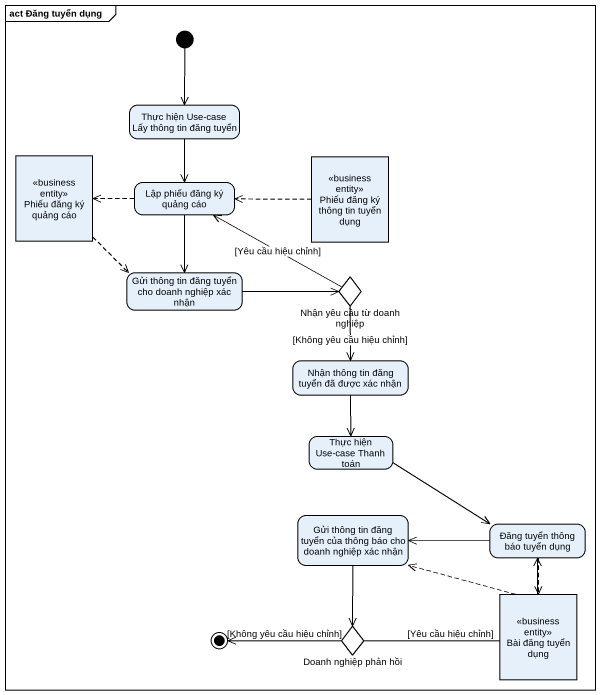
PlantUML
@startuml
mainframe act Đăng tuyển dụng
hide empty description
state "Thực hiện Use-case Lấy thông tin đăng tuyển" as Thực_hiện_Use_case_Lấy
state "Phiếu đăng ký quảng cáo" as Phiếu_đăng_ký_quảng_cáo <<business entity>>
state "Phiếu đăng ký thông tin tuyển dụng" as Phiếu_đăng_ký_thông_tin <<business entity>>
state "Lập phiếu đăng ký quảng cáo" as Lập_phiếu_đăng_ký_quảng_cáo
state "Gửi thông tin đăng tuyển cho doanh nghiệp xác nhận" as Gửi_thông_tin_đăng_tuyển
state "Nhận yêu cầu từ doanh nghiệp" as Nhận_yêu_cầu_từ_doanh_nghiệp <<choice>>
state "Nhận thông tin đăng tuyển đã được xác nhận" as Nhận_thông_tin_đăng_tuyển
state "Thực hiện Use-case Thanh toán" as Thực_hiện_Use_case_Thanh
state "Gửi thông tin đăng tuyển của thông báo cho doanh nghiệp xác nhận" as Gửi_thông_tin_đăng_tuyển_2
state "Đăng tuyển thông báo tuyển dụng" as Đăng_tuyển_thông_báo_tuyển
state "Bài đăng tuyển dụng" as Bài_đăng_tuyển_dụng <<business entity>>
state "Doanh nghiệp phản hồi" as Doanh_nghiệp_phản_hồi <<choice>>
[*] --> Thực_hiện_Use_case_Lấy
Thực_hiện_Use_case_Lấy --> Lập_phiếu_đăng_ký_quảng_cáo
Phiếu_đăng_ký_quảng_cáo -[dashed]-> Gửi_thông_tin_đăng_tuyển
Phiếu_đăng_ký_thông_tin -left[dashed]-> Lập_phiếu_đăng_ký_quảng_cáo
Lập_phiếu_đăng_ký_quảng_cáo -left[dashed]-> Phiếu_đăng_ký_quảng_cáo
Lập_phiếu_đăng_ký_quảng_cáo --> Gửi_thông_tin_đăng_tuyển
Gửi_thông_tin_đăng_tuyển -right-> Nhận_yêu_cầu_từ_doanh_nghiệp
Nhận_yêu_cầu_từ_doanh_nghiệp -left-> Lập_phiếu_đăng_ký_quảng_cáo : [Yêu cầu hiệu chỉnh]
Nhận_yêu_cầu_từ_doanh_nghiệp --> Nhận_thông_tin_đăng_tuyển : [Không yêu cầu hiệu chỉnh]
Nhận_thông_tin_đăng_tuyển --> Thực_hiện_Use_case_Thanh
Thực_hiện_Use_case_Thanh -right-> Đăng_tuyển_thông_báo_tuyển
Gửi_thông_tin_đăng_tuyển_2 --> Doanh_nghiệp_phản_hồi
Đăng_tuyển_thông_báo_tuyển -left-> Gửi_thông_tin_đăng_tuyển_2
Đăng_tuyển_thông_báo_tuyển -[dashed]-> Bài_đăng_tuyển_dụng
Bài_đăng_tuyển_dụng -left[dashed]-> Gửi_thông_tin_đăng_tuyển_2
Doanh_nghiệp_phản_hồi -right-> Đăng_tuyển_thông_báo_tuyển : [Yêu cầu hiệu chỉnh]
Doanh_nghiệp_phản_hồi -left-> [*] : [Không yêu cầu hiệu chỉnh]
@enduml
